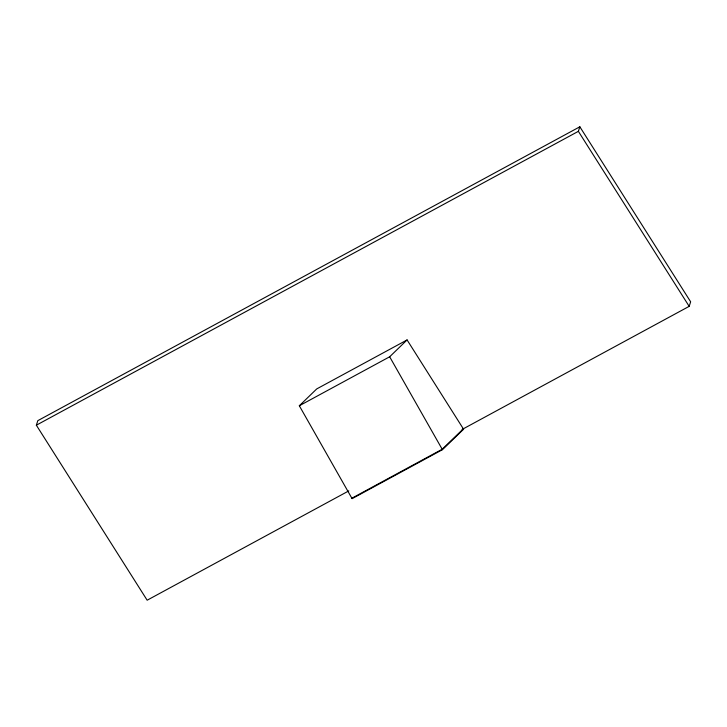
<?xml version="1.0" encoding="UTF-8"?>
<svg xmlns="http://www.w3.org/2000/svg" width="727" height="727" viewBox="0 0 727 727"><rect width="100%" height="100%" fill="white"/><g stroke="black" fill="none" stroke-linecap="round" stroke-linejoin="round"><path stroke-width="1.09" d="M348.796 490.889L147.154 600.211L36.35 425.195L37.822 420.651L579.846 126.789L690.65 301.805L689.178 306.349L462.59 429.194M36.35 425.195L578.374 131.333L579.846 126.789M299.324 405.766L316.745 388.909L407.084 339.936L463.581 429.23L442.434 449.686L352.104 498.658L299.324 405.766L389.663 356.784L407.084 339.936M463.335 428.794L442.189 449.25L351.85 498.231M461.6 430.302L463.581 429.23M578.374 131.333L689.178 306.349M389.663 356.784L442.434 449.686"/></g></svg>
